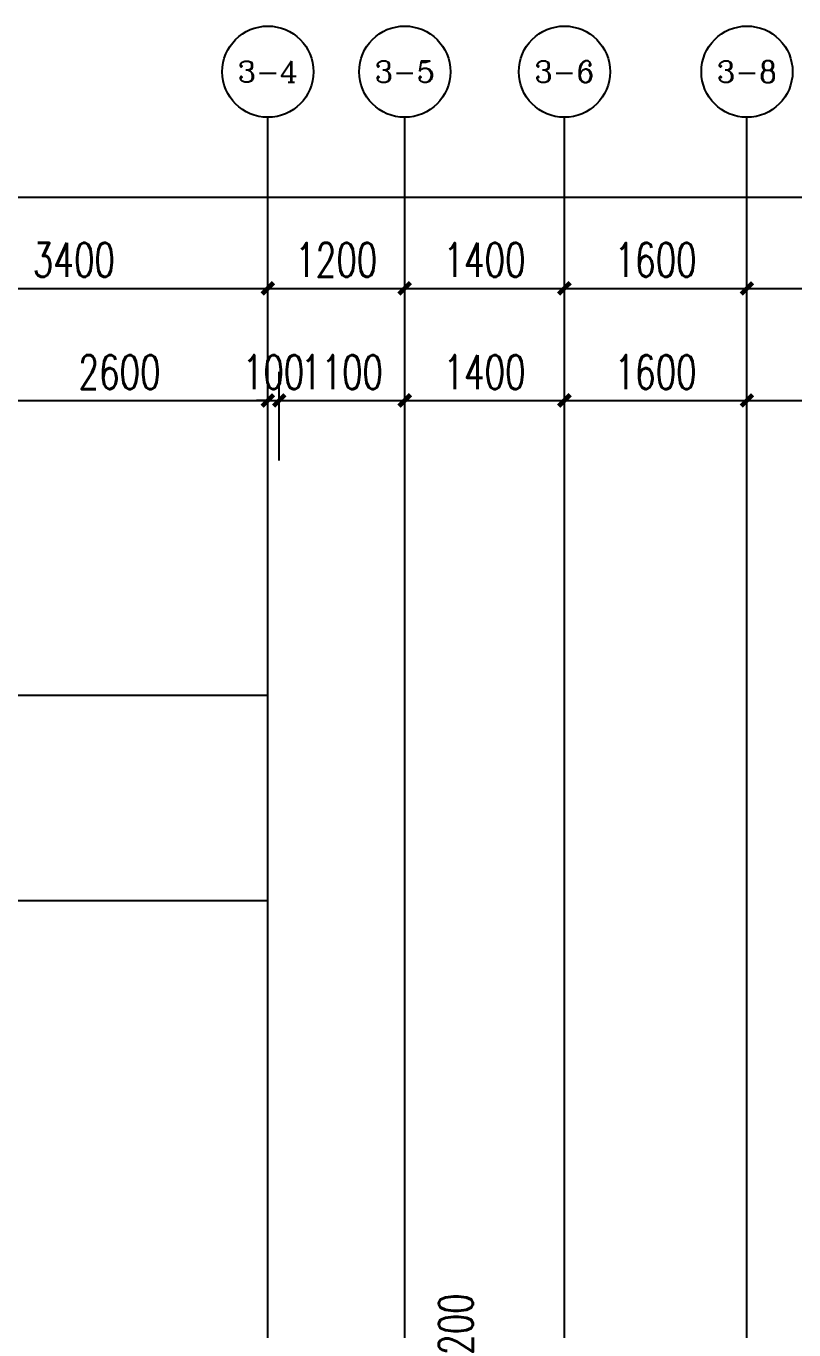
# Model space of a CAD drawing. Extents: x -59851 to 653804, y -249523 to 437614.
# Drawn here: x -36033 to -29302, y 24244 to 35677 of the extents above; entities that cross this region are included whole.
import ezdxf
from ezdxf.enums import TextEntityAlignment as Align

# ---------------------------------------------------------------- set-up
doc = ezdxf.new("R2010")
doc.units = 0
doc.header["$LTSCALE"] = 1000
doc.header["$MEASUREMENT"] = 0
for name, color, linetype in [('A-第三道尺寸线', 105, 'Continuous'), ('AXIS', 3, 'Continuous'), ('AXIS_TEXT', 7, 'Continuous'), ('DOTE', 16, 'Continuous')]:
    doc.layers.add(name, color=color, linetype=linetype)
doc.styles.add('_TCH_AXIS', font='COMPLEX', dxfattribs={"bigfont": 'GBCBIG'})
doc.styles.add('_TCH_DIM_T3', font='SIMPLEX.shx', dxfattribs={"width": 0.705882, "bigfont": 'GBCBIG.shx'})
doc.styles.add('COMPLEX', font='COMPLEX')
doc.dimstyles.new('_TCH_ARCH&&100', dxfattribs={"dimtxt": 297.5, "dimasz": 100, "dimexe": 250, "dimexo": 300, "dimgap": 100, "dimtad": 1, "dimdec": 0, "dimzin": 0, "dimdsep": 46, "dimtxsty": '_TCH_DIM_T3', "dimblk": 'ARCHTICK', "dimcen": 0.09, "dimclrt": 7, "dimazin": 2, "dimtfac": 1, "dimtdec": 0, "dimtix": 1, "dimtmove": 2, "dimatfit": 3, "dimfxl": 0, "dimtolj": 1, "dimtzin": 0, "dimarcsym": 0})

# ---------------------------------------------------------------- blocks, each defined once
blk = doc.blocks.new('zhouxianssceng0329')
at = {"layer": 'DOTE'}
for p, q in [((-33914, 132090), (-33914, 156469)), ((-32714, 146898), (-32714, 156469)), ((-31314, 140298), (-31314, 156469)), ((-29714, 140298), (-29714, 156469)), ((-33914, 155398), (-44989, 155398)), ((-33914, 153598), (-44989, 153598))]:
    blk.add_line(p, q, dxfattribs=at)
blk = doc.blocks.new('_ArchTick')
at = {"color": 0, "linetype": 'ByBlock', "const_width": 0.4}
blk.add_lwpolyline([(-0.5, -0.5), (0.5, 0.5)], dxfattribs=at)
blk = doc.blocks.new('*D1223')
at = {"layer": 'A-第三道尺寸线', "color": 0, "lineweight": -2, "transparency": 16777216}
for p, q in [((-32337, 24006), (-31740, 24006)), ((-31990, 23806), (-31990, 24006)), ((-32337, 23806), (-31740, 23806))]:
    blk.add_line(p, q, dxfattribs=at)
at = {"layer": 'Defpoints', "color": 0, "transparency": 16777216}
for p in [(-32637, 24006), (-31990, 24006), (-32637, 23806)]:
    blk.add_point(p, dxfattribs=at)
at = {"layer": 'A-第三道尺寸线', "color": 0, "lineweight": -2, "transparency": 16777216, "xscale": 100, "yscale": 100, "zscale": 100}
for p, rotation in [((-31990, 24006), 90), ((-31990, 23806), 270)]:
    blk.add_blockref('_ArchTick', p, dxfattribs=dict(at, rotation=rotation))
at = {"layer": 'A-第三道尺寸线', "color": 7, "transparency": 16777216, "insert": (-32265, 24295), "char_height": 297.5, "attachment_point": 5, "rotation": 90, "style": '_TCH_DIM_T3'}
blk.add_mtext('\\A1;200', dxfattribs=at)
blk = doc.blocks.new('*D2460')
at = {"layer": 'A-第三道尺寸线', "color": 0, "lineweight": -2, "transparency": 16777216}
for p, q in [((-36514, 31867), (-36514, 32644)), ((-33914, 31867), (-33914, 32644)), ((-36514, 32394), (-33914, 32394))]:
    blk.add_line(p, q, dxfattribs=at)
at = {"layer": 'Defpoints', "color": 0, "transparency": 16777216}
for p in [(-33914, 32394), (-36514, 31567), (-33914, 31567)]:
    blk.add_point(p, dxfattribs=at)
at = {"layer": 'A-第三道尺寸线', "color": 0, "lineweight": -2, "transparency": 16777216, "xscale": 100, "yscale": 100, "zscale": 100, "rotation": 180}
blk.add_blockref('_ArchTick', (-36514, 32394), dxfattribs=at)
at = {"layer": 'A-第三道尺寸线', "color": 0, "lineweight": -2, "transparency": 16777216, "xscale": 100, "yscale": 100, "zscale": 100}
blk.add_blockref('_ArchTick', (-33914, 32394), dxfattribs=at)
at = {"layer": 'A-第三道尺寸线', "color": 7, "transparency": 16777216, "insert": (-35214, 32643), "char_height": 297.5, "attachment_point": 5, "style": '_TCH_DIM_T3'}
blk.add_mtext('\\A1;2600', dxfattribs=at)
blk = doc.blocks.new('*D2461')
at = {"layer": 'A-第三道尺寸线', "color": 0, "lineweight": -2, "transparency": 16777216}
for p, q in [((-33914, 31867), (-33914, 32644)), ((-33814, 31867), (-33814, 32644)), ((-33914, 32394), (-34014, 32394)), ((-33914, 32394), (-33814, 32394)), ((-33814, 32394), (-33714, 32394))]:
    blk.add_line(p, q, dxfattribs=at)
at = {"layer": 'Defpoints', "color": 0, "transparency": 16777216}
for p in [(-33814, 32394), (-33914, 31567), (-33814, 31567)]:
    blk.add_point(p, dxfattribs=at)
at = {"layer": 'A-第三道尺寸线', "color": 0, "lineweight": -2, "transparency": 16777216, "xscale": 100, "yscale": 100, "zscale": 100}
blk.add_blockref('_ArchTick', (-33914, 32394), dxfattribs=at)
at = {"layer": 'A-第三道尺寸线', "color": 0, "lineweight": -2, "transparency": 16777216, "xscale": 100, "yscale": 100, "zscale": 100, "rotation": 180}
blk.add_blockref('_ArchTick', (-33814, 32394), dxfattribs=at)
at = {"layer": 'A-第三道尺寸线', "color": 7, "transparency": 16777216, "insert": (-33864, 32643), "char_height": 297.5, "attachment_point": 5, "style": '_TCH_DIM_T3'}
blk.add_mtext('\\A1;100', dxfattribs=at)
blk = doc.blocks.new('*D2462')
at = {"layer": 'A-第三道尺寸线', "color": 0, "lineweight": -2, "transparency": 16777216}
for p, q in [((-33814, 31867), (-33814, 32644)), ((-32714, 31867), (-32714, 32644)), ((-33814, 32394), (-32714, 32394))]:
    blk.add_line(p, q, dxfattribs=at)
at = {"layer": 'Defpoints', "color": 0, "transparency": 16777216}
for p in [(-32714, 32394), (-33814, 31567), (-32714, 31567)]:
    blk.add_point(p, dxfattribs=at)
at = {"layer": 'A-第三道尺寸线', "color": 0, "lineweight": -2, "transparency": 16777216, "xscale": 100, "yscale": 100, "zscale": 100, "rotation": 180}
blk.add_blockref('_ArchTick', (-33814, 32394), dxfattribs=at)
at = {"layer": 'A-第三道尺寸线', "color": 0, "lineweight": -2, "transparency": 16777216, "xscale": 100, "yscale": 100, "zscale": 100}
blk.add_blockref('_ArchTick', (-32714, 32394), dxfattribs=at)
at = {"layer": 'A-第三道尺寸线', "color": 7, "transparency": 16777216, "insert": (-33264, 32643), "char_height": 297.5, "attachment_point": 5, "style": '_TCH_DIM_T3'}
blk.add_mtext('\\A1;1100', dxfattribs=at)
blk = doc.blocks.new('*D2463')
at = {"layer": 'A-第三道尺寸线', "color": 0, "lineweight": -2, "transparency": 16777216}
for p, q in [((-32714, 31867), (-32714, 32644)), ((-31314, 31867), (-31314, 32644)), ((-32714, 32394), (-31314, 32394))]:
    blk.add_line(p, q, dxfattribs=at)
at = {"layer": 'Defpoints', "color": 0, "transparency": 16777216}
for p in [(-31314, 32394), (-32714, 31567), (-31314, 31567)]:
    blk.add_point(p, dxfattribs=at)
at = {"layer": 'A-第三道尺寸线', "color": 0, "lineweight": -2, "transparency": 16777216, "xscale": 100, "yscale": 100, "zscale": 100, "rotation": 180}
blk.add_blockref('_ArchTick', (-32714, 32394), dxfattribs=at)
at = {"layer": 'A-第三道尺寸线', "color": 0, "lineweight": -2, "transparency": 16777216, "xscale": 100, "yscale": 100, "zscale": 100}
blk.add_blockref('_ArchTick', (-31314, 32394), dxfattribs=at)
at = {"layer": 'A-第三道尺寸线', "color": 7, "transparency": 16777216, "insert": (-32014, 32643), "char_height": 297.5, "attachment_point": 5, "style": '_TCH_DIM_T3'}
blk.add_mtext('\\A1;1400', dxfattribs=at)
blk = doc.blocks.new('*D2464')
at = {"layer": 'A-第三道尺寸线', "color": 0, "lineweight": -2, "transparency": 16777216}
for p, q in [((-31314, 31867), (-31314, 32644)), ((-29714, 31867), (-29714, 32644)), ((-31314, 32394), (-29714, 32394))]:
    blk.add_line(p, q, dxfattribs=at)
at = {"layer": 'Defpoints', "color": 0, "transparency": 16777216}
for p in [(-29714, 32394), (-31314, 31567), (-29714, 31567)]:
    blk.add_point(p, dxfattribs=at)
at = {"layer": 'A-第三道尺寸线', "color": 0, "lineweight": -2, "transparency": 16777216, "xscale": 100, "yscale": 100, "zscale": 100, "rotation": 180}
blk.add_blockref('_ArchTick', (-31314, 32394), dxfattribs=at)
at = {"layer": 'A-第三道尺寸线', "color": 0, "lineweight": -2, "transparency": 16777216, "xscale": 100, "yscale": 100, "zscale": 100}
blk.add_blockref('_ArchTick', (-29714, 32394), dxfattribs=at)
at = {"layer": 'A-第三道尺寸线', "color": 7, "transparency": 16777216, "insert": (-30514, 32643), "char_height": 297.5, "attachment_point": 5, "style": '_TCH_DIM_T3'}
blk.add_mtext('\\A1;1600', dxfattribs=at)
blk = doc.blocks.new('*D2465')
at = {"layer": 'A-第三道尺寸线', "color": 0, "lineweight": -2, "transparency": 16777216}
for p, q in [((-29714, 31867), (-29714, 32644)), ((-27114, 31867), (-27114, 32644)), ((-29714, 32394), (-27114, 32394))]:
    blk.add_line(p, q, dxfattribs=at)
at = {"layer": 'Defpoints', "color": 0, "transparency": 16777216}
for p in [(-27114, 32394), (-29714, 31567), (-27114, 31567)]:
    blk.add_point(p, dxfattribs=at)
at = {"layer": 'A-第三道尺寸线', "color": 0, "lineweight": -2, "transparency": 16777216, "xscale": 100, "yscale": 100, "zscale": 100, "rotation": 180}
blk.add_blockref('_ArchTick', (-29714, 32394), dxfattribs=at)
at = {"layer": 'A-第三道尺寸线', "color": 0, "lineweight": -2, "transparency": 16777216, "xscale": 100, "yscale": 100, "zscale": 100}
blk.add_blockref('_ArchTick', (-27114, 32394), dxfattribs=at)
at = {"layer": 'A-第三道尺寸线', "color": 7, "transparency": 16777216, "insert": (-28414, 32643), "char_height": 297.5, "attachment_point": 5, "style": '_TCH_DIM_T3'}
blk.add_mtext('\\A1;2600', dxfattribs=at)
blk = doc.blocks.new('*D3359')
at = {"layer": 'AXIS', "color": 0, "lineweight": -2, "transparency": 16777216}
for p, q in [((-37314, 31177), (-37314, 33627)), ((-33914, 31177), (-33914, 33627)), ((-37314, 33377), (-33914, 33377))]:
    blk.add_line(p, q, dxfattribs=at)
at = {"layer": 'Defpoints', "color": 0, "transparency": 16777216}
for p in [(-33914, 33377), (-37314, 30877), (-33914, 30877)]:
    blk.add_point(p, dxfattribs=at)
at = {"layer": 'AXIS', "color": 0, "lineweight": -2, "transparency": 16777216, "xscale": 100, "yscale": 100, "zscale": 100, "rotation": 180}
blk.add_blockref('_ArchTick', (-37314, 33377), dxfattribs=at)
at = {"layer": 'AXIS', "color": 0, "lineweight": -2, "transparency": 16777216, "xscale": 100, "yscale": 100, "zscale": 100}
blk.add_blockref('_ArchTick', (-33914, 33377), dxfattribs=at)
at = {"layer": 'AXIS', "color": 7, "transparency": 16777216, "insert": (-35614, 33626), "char_height": 297.5, "attachment_point": 5, "style": '_TCH_DIM_T3'}
blk.add_mtext('\\A1;3400', dxfattribs=at)
blk = doc.blocks.new('*D3360')
at = {"layer": 'AXIS', "color": 0, "lineweight": -2, "transparency": 16777216}
for p, q in [((-33914, 31177), (-33914, 33627)), ((-32714, 31177), (-32714, 33627)), ((-33914, 33377), (-32714, 33377))]:
    blk.add_line(p, q, dxfattribs=at)
at = {"layer": 'Defpoints', "color": 0, "transparency": 16777216}
for p in [(-32714, 33377), (-33914, 30877), (-32714, 30877)]:
    blk.add_point(p, dxfattribs=at)
at = {"layer": 'AXIS', "color": 0, "lineweight": -2, "transparency": 16777216, "xscale": 100, "yscale": 100, "zscale": 100, "rotation": 180}
blk.add_blockref('_ArchTick', (-33914, 33377), dxfattribs=at)
at = {"layer": 'AXIS', "color": 0, "lineweight": -2, "transparency": 16777216, "xscale": 100, "yscale": 100, "zscale": 100}
blk.add_blockref('_ArchTick', (-32714, 33377), dxfattribs=at)
at = {"layer": 'AXIS', "color": 7, "transparency": 16777216, "insert": (-33314, 33626), "char_height": 297.5, "attachment_point": 5, "style": '_TCH_DIM_T3'}
blk.add_mtext('\\A1;1200', dxfattribs=at)
blk = doc.blocks.new('*D3361')
at = {"layer": 'AXIS', "color": 0, "lineweight": -2, "transparency": 16777216}
for p, q in [((-32714, 31177), (-32714, 33627)), ((-31314, 31177), (-31314, 33627)), ((-32714, 33377), (-31314, 33377))]:
    blk.add_line(p, q, dxfattribs=at)
at = {"layer": 'Defpoints', "color": 0, "transparency": 16777216}
for p in [(-31314, 33377), (-32714, 30877), (-31314, 30877)]:
    blk.add_point(p, dxfattribs=at)
at = {"layer": 'AXIS', "color": 0, "lineweight": -2, "transparency": 16777216, "xscale": 100, "yscale": 100, "zscale": 100, "rotation": 180}
blk.add_blockref('_ArchTick', (-32714, 33377), dxfattribs=at)
at = {"layer": 'AXIS', "color": 0, "lineweight": -2, "transparency": 16777216, "xscale": 100, "yscale": 100, "zscale": 100}
blk.add_blockref('_ArchTick', (-31314, 33377), dxfattribs=at)
at = {"layer": 'AXIS', "color": 7, "transparency": 16777216, "insert": (-32014, 33626), "char_height": 297.5, "attachment_point": 5, "style": '_TCH_DIM_T3'}
blk.add_mtext('\\A1;1400', dxfattribs=at)
blk = doc.blocks.new('*D3362')
at = {"layer": 'AXIS', "color": 0, "lineweight": -2, "transparency": 16777216}
for p, q in [((-31314, 31177), (-31314, 33627)), ((-29714, 31177), (-29714, 33627)), ((-31314, 33377), (-29714, 33377))]:
    blk.add_line(p, q, dxfattribs=at)
at = {"layer": 'Defpoints', "color": 0, "transparency": 16777216}
for p in [(-29714, 33377), (-31314, 30877), (-29714, 30877)]:
    blk.add_point(p, dxfattribs=at)
at = {"layer": 'AXIS', "color": 0, "lineweight": -2, "transparency": 16777216, "xscale": 100, "yscale": 100, "zscale": 100, "rotation": 180}
blk.add_blockref('_ArchTick', (-31314, 33377), dxfattribs=at)
at = {"layer": 'AXIS', "color": 0, "lineweight": -2, "transparency": 16777216, "xscale": 100, "yscale": 100, "zscale": 100}
blk.add_blockref('_ArchTick', (-29714, 33377), dxfattribs=at)
at = {"layer": 'AXIS', "color": 7, "transparency": 16777216, "insert": (-30514, 33626), "char_height": 297.5, "attachment_point": 5, "style": '_TCH_DIM_T3'}
blk.add_mtext('\\A1;1600', dxfattribs=at)
blk = doc.blocks.new('*D3363')
at = {"layer": 'AXIS', "color": 0, "lineweight": -2, "transparency": 16777216}
for p, q in [((-29714, 31177), (-29714, 33627)), ((-27114, 31177), (-27114, 33627)), ((-29714, 33377), (-27114, 33377))]:
    blk.add_line(p, q, dxfattribs=at)
at = {"layer": 'Defpoints', "color": 0, "transparency": 16777216}
for p in [(-27114, 33377), (-29714, 30877), (-27114, 30877)]:
    blk.add_point(p, dxfattribs=at)
at = {"layer": 'AXIS', "color": 0, "lineweight": -2, "transparency": 16777216, "xscale": 100, "yscale": 100, "zscale": 100, "rotation": 180}
blk.add_blockref('_ArchTick', (-29714, 33377), dxfattribs=at)
at = {"layer": 'AXIS', "color": 0, "lineweight": -2, "transparency": 16777216, "xscale": 100, "yscale": 100, "zscale": 100}
blk.add_blockref('_ArchTick', (-27114, 33377), dxfattribs=at)
at = {"layer": 'AXIS', "color": 7, "transparency": 16777216, "insert": (-28414, 33626), "char_height": 297.5, "attachment_point": 5, "style": '_TCH_DIM_T3'}
blk.add_mtext('\\A1;2600', dxfattribs=at)
blk = doc.blocks.new('*D3375')
at = {"layer": 'AXIS', "color": 0, "lineweight": -2, "transparency": 16777216}
for p, q in [((-44214, 32944), (-44214, 34427)), ((3986, 32944), (3986, 34427)), ((-44214, 34177), (3986, 34177))]:
    blk.add_line(p, q, dxfattribs=at)
at = {"layer": 'Defpoints', "color": 0, "transparency": 16777216}
for p in [(3986, 34177), (-44214, 32644), (3986, 32644)]:
    blk.add_point(p, dxfattribs=at)
at = {"layer": 'AXIS', "color": 0, "lineweight": -2, "transparency": 16777216, "xscale": 100, "yscale": 100, "zscale": 100, "rotation": 180}
blk.add_blockref('_ArchTick', (-44214, 34177), dxfattribs=at)
at = {"layer": 'AXIS', "color": 0, "lineweight": -2, "transparency": 16777216, "xscale": 100, "yscale": 100, "zscale": 100}
blk.add_blockref('_ArchTick', (3986, 34177), dxfattribs=at)
at = {"layer": 'AXIS', "color": 7, "transparency": 16777216, "insert": (-20114, 34426), "char_height": 297.5, "attachment_point": 5, "style": '_TCH_DIM_T3'}
blk.add_mtext('\\A1;48200', dxfattribs=at)
blk = doc.blocks.new('_AXISO')
blk.add_circle((0, 0), 0.5)
at = {"layer": 'AXIS_TEXT', "style": 'COMPLEX', "width": 1.041667}
blk.add_attdef('A', text='', height=0.56, dxfattribs=at).set_placement((-0.25, -0.28), (0.25, -0.28), align=Align.FIT)

msp = doc.modelspace()

# ---------------------------------------------------------------- linework, layer by layer
at = {"layer": 'AXIS'}
for p, q in [((-33913.7, 30876.9), (-33913.7, 34876.9)), ((-32713.7, 30876.9), (-32713.7, 34876.9)), ((-31313.7, 30876.9), (-31313.7, 34876.9)), ((-29713.7, 30876.9), (-29713.7, 34876.9))]:
    msp.add_line(p, q, dxfattribs=at)

# ---------------------------------------------------------------- block references
msp.add_blockref('zhouxianssceng0329', (0, -125592.5))
ref = msp.add_blockref('_AXISO', (-33913.7, 35276.9), dxfattribs=dict(at, xscale=800, yscale=800, zscale=800))
ref.add_attrib('A', '3-4', dxfattribs={"layer": 'AXIS_TEXT', "height": 182.29, "style": '_TCH_AXIS'}).set_placement((-34178.5, 35185.7), (-33649, 35185.7), align=Align.FIT)
ref = msp.add_blockref('_AXISO', (-32713.7, 35276.9), dxfattribs=dict(at, xscale=800, yscale=800, zscale=800))
ref.add_attrib('A', '3-5', dxfattribs={"layer": 'AXIS_TEXT', "height": 187.78, "style": '_TCH_AXIS'}).set_placement((-32977.5, 35183), (-32449.9, 35183), align=Align.FIT)
ref = msp.add_blockref('_AXISO', (-31313.7, 35276.9), dxfattribs=dict(at, xscale=800, yscale=800, zscale=800))
ref.add_attrib('A', '3-6', dxfattribs={"layer": 'AXIS_TEXT', "height": 187.78, "style": '_TCH_AXIS'}).set_placement((-31577.5, 35183), (-31049.9, 35183), align=Align.FIT)
ref = msp.add_blockref('_AXISO', (-29713.7, 35276.9), dxfattribs=dict(at, xscale=800, yscale=800, zscale=800))
ref.add_attrib('A', '3-8', dxfattribs={"layer": 'AXIS_TEXT', "height": 187.78, "style": '_TCH_AXIS'}).set_placement((-29977.5, 35183), (-29449.9, 35183), align=Align.FIT)

# ---------------------------------------------------------------- dimensions: what is measured, and where the dimension line sits
at = {"layer": 'A-第三道尺寸线'}
for p1, p2, picture, middle in [((-36513.7, 31566.9), (-33913.7, 31566.9), '*D2460', (-35213.7, 32642.8)), ((-33913.7, 31566.9), (-33813.7, 31566.9), '*D2461', (-33863.7, 32642.8)), ((-33813.7, 31566.9), (-32713.7, 31566.9), '*D2462', (-33263.7, 32642.8)), ((-32713.7, 31566.9), (-31313.7, 31566.9), '*D2463', (-32013.7, 32642.8)), ((-31313.7, 31566.9), (-29713.7, 31566.9), '*D2464', (-30513.7, 32642.8)), ((-29713.7, 31566.9), (-27113.7, 31566.9), '*D2465', (-28413.7, 32642.8))]:
    dim = msp.add_aligned_dim(p1=p1, p2=p2, distance=827.2, dimstyle='_TCH_ARCH&&100', dxfattribs=at)
    dim.commit()
    dim.dimension.update_dxf_attribs({"geometry": picture, "text_midpoint": middle})
dim = msp.add_linear_dim(base=(-31989.5, 24005.7), p1=(-32636.7, 23805.7), p2=(-32636.7, 24005.7), angle=90, dimstyle='_TCH_ARCH&&100', dxfattribs=at)
dim.commit()
dim.dimension.update_dxf_attribs({"geometry": '*D1223', "text_midpoint": (-32264.5, 24294.7), "dimtype": 161})
at = {"layer": 'AXIS'}
for p1, p2, distance, picture, middle in [((-44213.7, 32644.1), (3986.3, 32644.1), 1532.8, '*D3375', (-20113.7, 34425.6)), ((-37313.7, 30876.9), (-33913.7, 30876.9), 2500, '*D3359', (-35613.7, 33625.6)), ((-33913.7, 30876.9), (-32713.7, 30876.9), 2500, '*D3360', (-33313.7, 33625.6)), ((-32713.7, 30876.9), (-31313.7, 30876.9), 2500, '*D3361', (-32013.7, 33625.6)), ((-31313.7, 30876.9), (-29713.7, 30876.9), 2500, '*D3362', (-30513.7, 33625.6)), ((-29713.7, 30876.9), (-27113.7, 30876.9), 2500, '*D3363', (-28413.7, 33625.6))]:
    dim = msp.add_aligned_dim(p1=p1, p2=p2, distance=distance, dimstyle='_TCH_ARCH&&100', dxfattribs=at)
    dim.commit()
    dim.dimension.update_dxf_attribs({"geometry": picture, "text_midpoint": middle})

doc.saveas('drawing.dxf')
